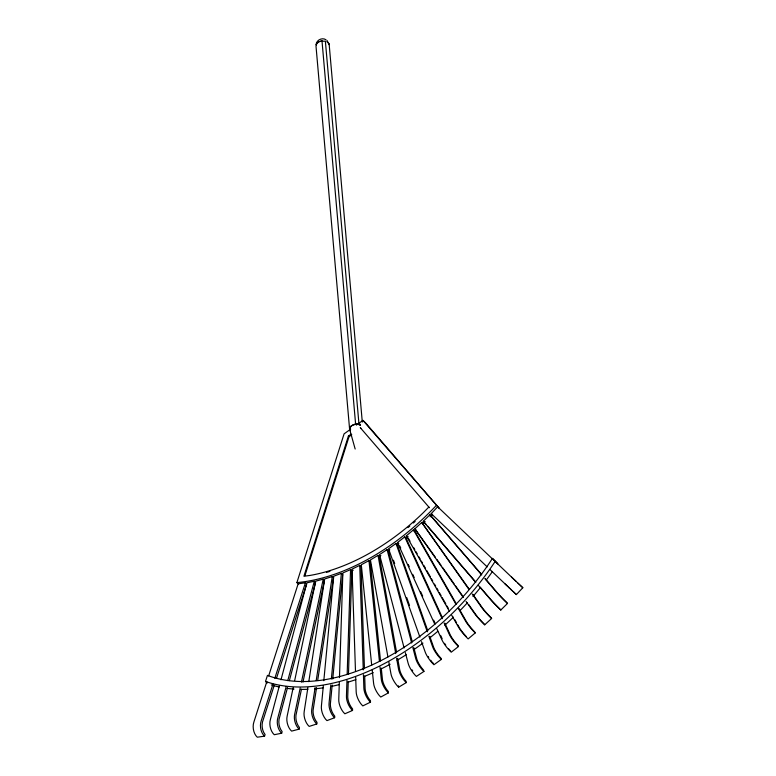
<?xml version="1.0" encoding="UTF-8"?>
<svg xmlns="http://www.w3.org/2000/svg" width="776" height="776" viewBox="0 0 776 776"><rect width="100%" height="100%" fill="white"/><g stroke="black" fill="none" stroke-linecap="round" stroke-linejoin="round"><path stroke-width="1.16" d="M350.015 430.67C348.298 425.704 355.146 423.434 358.949 423.987L360.413 425.17L360.374 424.288M339.316 682.453L338.772 699.302A10.738 4.86 66.5 0 0 344.854 713.784L352.537 710.447L352.585 708.944A10.301 4.666 66.5 0 1 347.726 697.149L348.24 681.512M339.471 677.642L342.856 572.94L350.548 569.603L351.819 570.797L348.472 674.286M346.969 680.319L346.455 695.965A10.738 4.86 66.5 0 0 352.537 710.447M347.163 674.305L350.548 569.603M355.165 449.023L349.704 429.526C349.598 425.083 355.457 423.492 358.987 424.579M349.957 430.069L349.685 428.119L351.14 426.102M323.359 685.499L321.419 705.918A10.738 5.277 69.3 0 0 326.948 720.623L334.611 717.732L334.757 716.18A10.301 5.063 69.3 0 1 330.353 704.21L332.176 684.995M323.815 680.697L333.719 576.228L341.372 573.328L342.652 574.521L332.749 678.99M330.789 685.004L329.082 703.017A10.738 5.277 69.3 0 0 334.611 717.732M331.362 679.01L341.372 573.328M349.928 429.972A6.868 3.764 -13.3 0 1 349.578 429.06L350.228 427.159M307.888 687.623L304.202 711.505A10.738 5.665 72.2 0 0 309.178 726.414L316.783 723.969L317.025 722.388A10.301 5.432 72.2 0 1 313.077 710.253L316.579 687.565M308.809 681.658L324.649 578.964L332.254 576.529L333.525 577.713L317.685 680.407M315.124 687.575L311.806 709.07A10.738 5.665 72.2 0 0 316.783 723.969M316.23 680.407L332.254 576.529M293.173 687.652L287.168 716.054A10.738 6.033 75.3 0 0 291.601 731.118L299.119 729.139L299.458 727.529A10.301 5.791 75.3 0 1 295.957 715.268L301.466 689.233M294.676 680.552L315.696 581.156L323.214 579.177L324.484 580.361L302.97 682.133M300.196 688.04L294.686 714.075A10.738 6.033 75.3 0 0 299.119 729.139M301.447 682.123L323.214 579.177M279.428 685.635L270.387 719.536A10.738 6.383 78.5 0 0 274.277 734.726L281.688 733.213L282.125 731.584A10.301 6.13 78.5 0 1 279.059 719.216L287.489 687.662M280.99 679.795L306.889 582.776L314.299 581.263L315.57 582.456L289.361 680.649M286.218 686.469L277.789 718.033A10.738 6.383 78.5 0 0 281.688 733.213M287.78 680.62L314.299 581.263M267.216 683.045L265.518 681.454L267.448 675.392A191.119 117.845 -46.9 0 0 492.411 558.41L497.726 563.754L492.411 558.41M298.585 584.183L296.888 582.601L344.088 433.852L350.684 429.138M351.121 434.133L348.395 436.083L303.92 576.238L309.973 575.443A177.258 109.29 -46.9 0 0 423.211 512.781L428.769 507.116L429.409 507.708L360.239 427.625L360.879 428.226M304.92 575.685L349.025 436.675L351.761 434.725M266.818 681.638L253.917 721.923A10.738 6.703 81.9 0 0 257.293 737.2L264.558 736.162L265.082 734.513A10.301 6.431 81.9 0 1 262.463 722.068L274.258 685.247M268.661 675.886L298.149 583.814L305.414 582.776L306.685 583.969L276.469 678.34M272.987 684.054L261.192 720.885A10.738 6.703 81.9 0 0 264.558 736.162M274.82 678.302L305.414 582.776M317.51 42.661L316.065 44.882C316.171 40.168 322.118 37.112 326.027 39.78M487.202 566.897L431.214 513.634L437.664 506.796L513.363 578.809M513.557 591.933L516.38 594.581L522.82 587.733L521.947 586.898M475.814 582.427L423.23 521.327L429.923 514.75L481.421 574.298M478.171 585.162L489.937 598.849A10.738 0.563 45.5 0 0 500.801 610.033L507.494 603.447L506.699 602.515A10.301 0.543 45.5 0 1 497.901 593.446L485.349 578.857M463.272 597.462L414.859 528.795L421.766 522.481L469.373 589.411M466.036 601.39L474.33 613.166A10.738 1.077 47.6 0 0 484.709 624.816L491.615 618.501L490.907 617.502A10.301 1.028 47.6 0 1 482.517 608.044L472.836 594.309M449.333 611.119L406.343 535.828L413.453 529.824L414.724 531.017L456.521 604.223M458.907 608.403L466.667 621.993A10.301 1.523 49.8 0 0 474.64 631.819L475.261 632.906L468.161 638.9A10.738 1.581 49.8 0 1 458.296 626.804L451.729 615.31M434.88 624.418L397.477 542.57L404.752 536.885L406.023 538.078L442.417 617.745M444.91 623.206L450.4 635.214A10.301 1.988 52 0 0 457.947 645.37L458.48 646.534L451.215 652.209A10.738 2.076 52 0 1 441.854 639.705L436.869 628.793M427.77 630.704L397.254 544.665L395.983 543.472L388.572 548.807L419.894 637.115M429.778 636.359L433.794 647.688A10.301 2.464 54.2 0 0 440.913 658.174L441.35 659.406L433.939 664.741A10.738 2.571 54.2 0 1 425.112 651.83L421.494 641.636M356.339 425.102L362.935 420.398L365.486 422.774L438.818 507.843M318.781 41.797L316.589 43.825L316.007 46.191L349.598 429.138M412.289 641.849L388.339 550.824L387.069 549.631L379.542 554.607L404.112 647.96M413.831 647.679L416.896 659.348A10.301 2.929 56.5 0 0 423.57 670.144L423.919 671.444L416.392 676.41A10.738 3.055 56.5 0 1 408.108 663.131L405.344 652.626M396.584 652.412L379.299 556.538L378.028 555.344L370.424 559.933L387.922 656.991M388.776 661.724L390.91 673.568A10.738 3.531 58.9 0 0 398.651 687.187L406.255 682.608L406.013 681.25A10.301 3.385 58.9 0 1 399.785 670.173L397.651 658.329M380.531 660.987L370.23 561.766L368.959 560.573L361.296 564.763L371.714 665.168M381.268 668.155L382.51 680.106A10.301 3.832 61.4 0 0 388.281 691.455L388.427 692.861L380.764 697.042A10.738 3.996 61.4 0 1 373.576 683.103L372.218 669.95M359.918 424.967L360.452 424.918M364.448 668.679L361.015 566.538L359.734 565.355L352.052 569.118L355.486 671.259M364.691 675.886L365.137 689.107A10.301 4.258 63.9 0 0 370.453 700.679L370.501 702.144L362.809 705.908A10.738 4.433 63.9 0 1 356.174 691.688L355.689 677.264M318.781 41.904L321.991 40.827M320.313 41.273L325.377 41.186L359.007 424.52L360.471 425.093M326.832 41.652L328.015 42.583M362.935 420.398L438.935 507.979M521.2 586.2L518.785 583.93M522.82 587.733L520.007 585.094M348.395 436.083L349.025 436.675M431.214 513.634L432.484 514.827M514.75 593.039L512.335 590.769M423.23 521.327L426.072 524.343M414.859 528.795L435.491 557.449M406.343 535.828L407.613 537.021M397.477 542.57L398.757 543.753M517.893 583.106L518.96 584.115M512.519 590.953L510.385 588.945M515.507 580.836L511.481 577.043M516.302 581.583L513.819 579.265M515.778 581.117L517.951 583.145M507.378 586.103L509.056 587.684M508.328 587.005L509.851 588.431M509.337 587.956L511.5 589.983M506.495 585.279L507.582 586.278M505.03 583.882L506.912 585.647M515.497 593.737L516.38 594.581M490.267 569.836L506.301 585.075M429.923 514.75L481.721 574.929M484.864 578.576L496.63 592.263A10.738 0.563 45.5 0 0 507.494 603.447M500.801 610.033L500.006 609.102A10.301 0.543 45.5 0 1 491.218 600.032L480.228 587.267M427.644 526.167L475.513 581.796M327.035 40.488L329.199 44.756L362.295 422.066M328.005 42.476L328.82 43.611M421.766 522.481L468.791 589.197M472.254 594.106L481.246 606.861A10.738 1.077 47.6 0 0 491.615 618.501M484.709 624.816L484.001 623.807A10.301 1.028 47.6 0 1 477.987 617.327M436.878 559.418L441.03 565.297M442.407 567.266L454.164 583.94M455.551 585.899L463.156 596.695M468.694 604.543L475.601 614.35A10.301 1.028 47.6 0 0 477.308 616.522M413.453 529.824L455.842 604.077M458.228 608.258L465.396 620.81A10.738 1.581 49.8 0 0 475.261 632.906M408.215 538.059L410.009 541.202M413.589 547.478L414.782 549.563M415.975 551.658L417.168 553.754M418.962 556.887L420.155 558.982M421.349 561.067L422.542 563.163M423.735 565.248L425.529 568.391M426.722 570.486L430.311 576.752M431.505 578.847L432.698 580.943M434.482 584.076L435.685 586.171M436.878 588.257L438.071 590.352M439.264 592.447L441.059 595.58M442.252 597.675L445.831 603.941M447.024 606.037L448.218 608.132M454.785 619.636L456.579 622.769M457.772 624.864L459.567 627.997M404.752 536.885L442.145 618.744M444.134 623.109L449.129 634.021A10.738 2.076 52 0 0 458.48 646.534M399.747 545.935L400.746 548.118M408.225 564.491L409.224 566.674M412.716 574.318L414.209 577.587M420.689 591.778L422.687 596.143M433.658 620.16L435.152 623.429M440.632 635.437L442.136 638.706M349.704 429.526L350.121 430.651M395.983 543.472L427.304 631.78M428.905 636.301L432.523 646.495A10.738 2.571 54.2 0 0 441.35 659.406M393.461 560.185L394.664 563.58M406.711 597.549L409.524 605.474M328.83 43.437L329.189 44.649M387.069 549.631L411.639 642.994M412.861 647.659L415.626 658.164A10.738 3.055 56.5 0 0 423.919 671.444M378.028 555.344L395.741 653.596M396.594 658.329L398.515 668.98A10.738 3.531 58.9 0 0 406.255 682.608M398.408 685.838L398.651 687.187M353.943 424.608L353.953 424.618A6.635 4.569 -5 0 1 359.007 424.52M368.959 560.573L379.377 660.987M379.998 666.962L381.239 678.922A10.738 3.996 61.4 0 0 388.427 692.861M322.001 40.934L355.612 424.123M359.734 565.355L363.255 669.892M363.42 674.693L363.866 687.914A10.738 4.433 63.9 0 0 370.501 702.144M466.085 636.32A10.301 1.523 49.8 0 1 461.749 631.15M461.119 630.296A10.301 1.523 49.8 0 1 460.022 628.715M450.681 651.054A10.301 1.988 52 0 1 448.528 648.697M445.744 645.108A10.301 1.988 52 0 1 444.532 643.314M433.503 663.509A10.301 2.464 54.2 0 1 432.106 661.967M431.398 661.113A10.301 2.464 54.2 0 1 430.699 660.221M428.74 657.418A10.301 2.464 54.2 0 1 428.168 656.486M412.686 670.833A10.301 2.929 56.5 0 1 412.066 669.872M492.508 571.437A198.016 122.094 -46.9 0 1 486.31 579.963M480.538 587.393A198.016 122.094 -46.9 0 1 472.972 596.482M467.472 602.68A198.016 122.094 -46.9 0 1 460.168 610.431M453.456 617.133A198.016 122.094 -46.9 0 1 444.832 625.175M437.751 631.354A198.016 122.094 -46.9 0 1 429.603 638.017M422.949 643.11A198.016 122.094 -46.9 0 1 414.132 649.434M406.207 654.702A198.016 122.094 -46.9 0 1 397.186 660.24M390.115 664.246A198.016 122.094 -46.9 0 1 380.744 669.106M373.275 672.627A198.016 122.094 -46.9 0 1 364.749 676.255M355.815 679.621A198.016 122.094 -46.9 0 1 348.036 682.162M338.996 684.665A198.016 122.094 -46.9 0 1 332.099 686.246M323.039 687.856A198.016 122.094 -46.9 0 1 314.813 688.836M307.888 689.292A198.016 122.094 -46.9 0 1 300.991 689.379M293.968 689.078A198.016 122.094 -46.9 0 1 287.149 688.37M279.127 686.964A198.016 122.094 -46.9 0 1 271.29 684.907M495.185 561.368A198.016 122.094 -46.9 0 1 265.518 681.454M432.484 514.41A184.048 113.48 -46.9 0 1 430.059 516.816M425.132 521.55A184.048 113.48 -46.9 0 1 422.629 523.868M415.858 529.892A184.048 113.48 -46.9 0 1 414.132 531.356M408.05 536.381A184.048 113.48 -46.9 0 1 406.294 537.768M398.592 543.627A184.048 113.48 -46.9 0 1 396.652 545.043M389.795 549.825A184.048 113.48 -46.9 0 1 387.816 551.144M380.861 555.587A184.048 113.48 -46.9 0 1 378.863 556.809M353.196 570.253A184.048 113.48 -46.9 0 1 350.995 571.223M436.277 505.457A184.048 113.48 -46.9 0 1 296.888 582.601M415.15 521.443A177.258 109.29 -46.9 0 1 413.375 523.005M409.806 526.08A177.258 109.29 -46.9 0 1 408.001 527.593M329.926 571.378A177.258 109.29 -46.9 0 1 326.473 572.397"/></g></svg>
